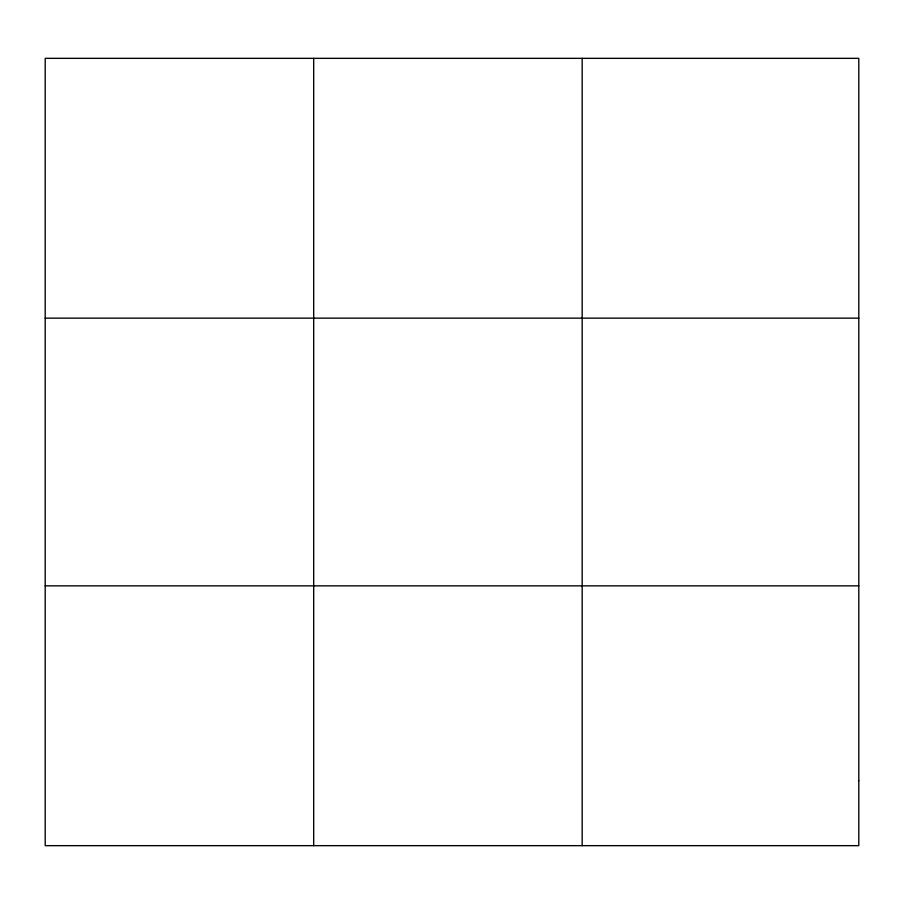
<?xml version="1.0" encoding="UTF-8"?>
<svg xmlns="http://www.w3.org/2000/svg" width="904" height="904" viewBox="0 0 904 904"><rect width="100%" height="100%" fill="white"/><g stroke="black" fill="none" stroke-linecap="round" stroke-linejoin="round"><path stroke-width="1.36" d="M313.688 845.658L313.688 58.342M582.176 845.658L582.176 58.342M45.2 318.151L858.8 318.151M45.2 585.848L858.8 585.848M858.8 780.706L858.8 845.658L45.2 845.658L45.2 58.342L858.8 58.342L858.8 780.706"/></g></svg>
